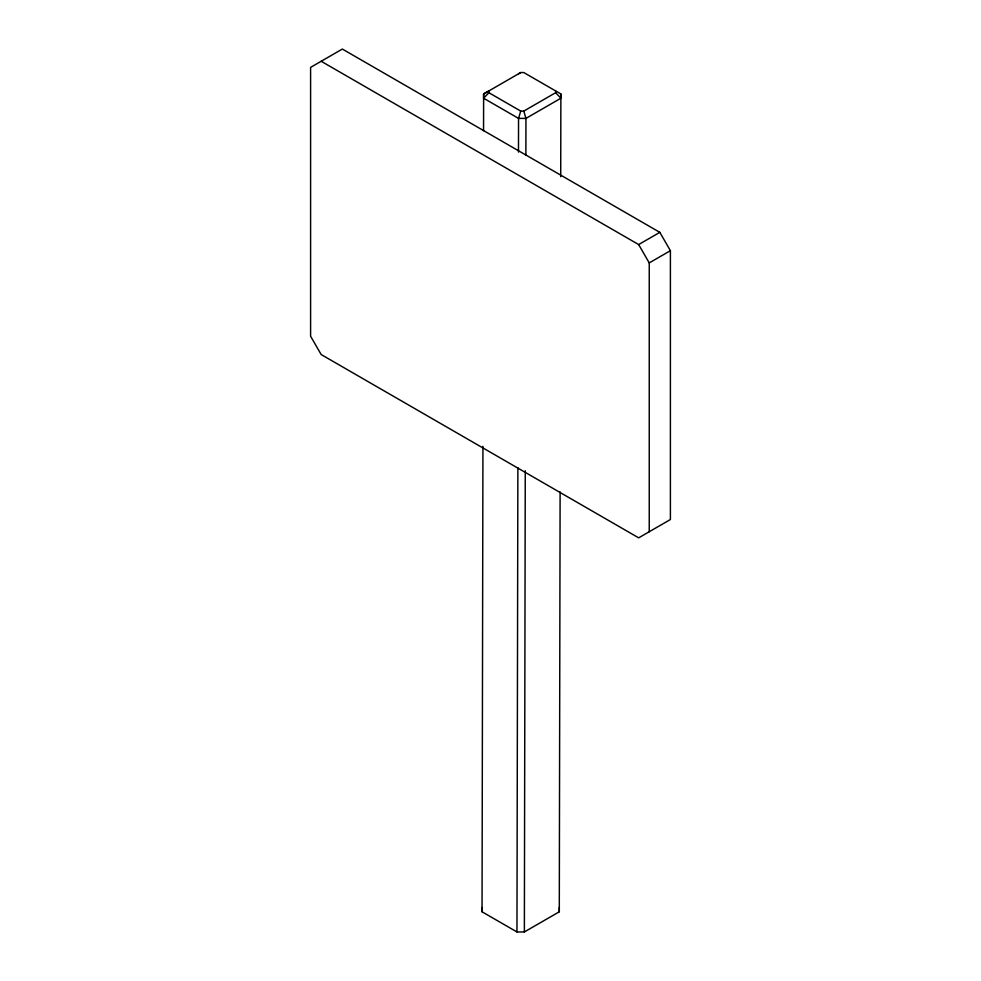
<?xml version="1.0" encoding="UTF-8"?>
<svg xmlns="http://www.w3.org/2000/svg" width="981" height="981" viewBox="0 0 981 981"><rect width="100%" height="100%" fill="white"/><g stroke="black" fill="none" stroke-linecap="round" stroke-linejoin="round"><path stroke-width="1.47" d="M560.114 491.984L559.293 911.79L524.369 931.95L516.962 931.95L482.039 911.79L482.934 446.343M483.547 130.731L483.621 93.955L520.727 72.545L523.793 72.545L560.874 93.955L560.874 98.235L525.951 118.394L518.544 118.394L483.621 98.235L483.621 93.955L488.869 90.939L488.869 92.704L483.621 98.235M516.962 931.95L517.87 467.716M518.483 152.104L518.544 118.394L520.727 111.098L523.793 111.098L555.651 92.704L555.651 90.939M524.369 931.95L525.264 470.782M525.877 155.17L525.951 118.394L523.793 111.098M560.715 176.69L560.874 93.955M321.179 61.276L638.656 244.563L659.821 232.35L670.403 250.682L670.403 519.513L638.656 537.846L321.179 354.546L310.597 336.225L310.597 67.382L342.344 49.05L659.821 232.35M649.238 531.739L649.238 262.896L670.403 250.682M518.544 73.796L520.727 72.545M488.869 92.704L520.727 111.098M555.651 92.704L560.874 98.235M638.656 244.563L649.238 262.896M559.293 907.511L559.293 911.79M482.039 907.511L482.039 911.79"/></g></svg>
